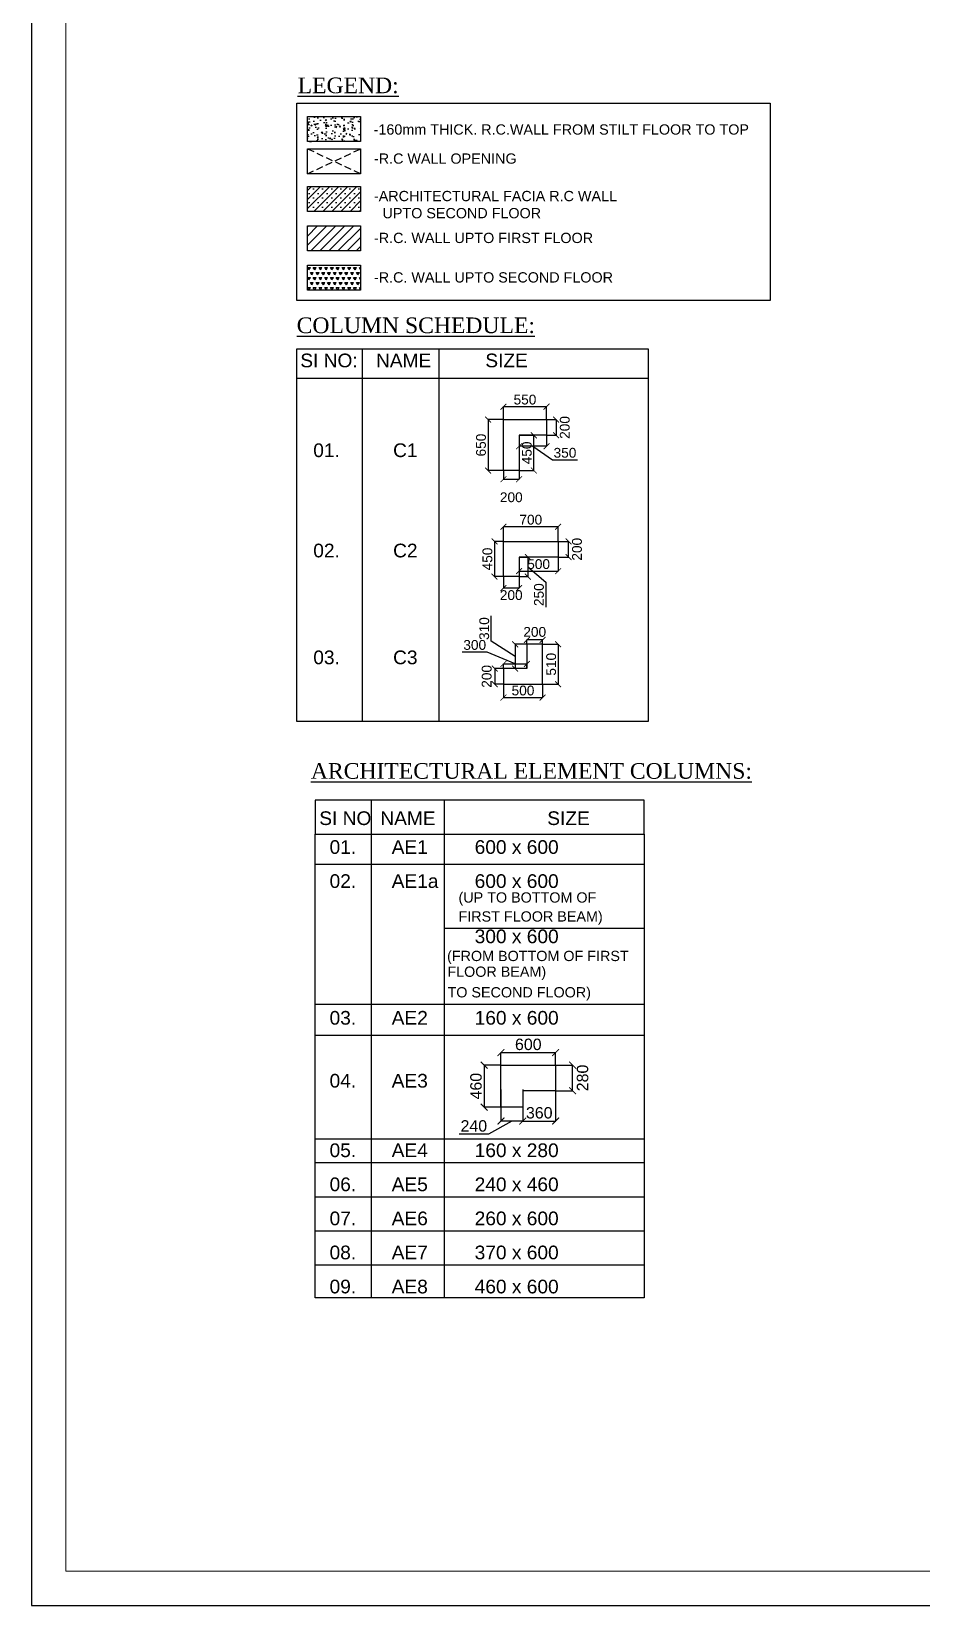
# Model space of a CAD drawing. Header units: inches. Extents: x 207135 to 337634, y -175669 to -89669.
# Drawn here: x 207135 to 233141, y -175669 to -129673 of the extents above; entities that cross this region are included whole.
import ezdxf

# ---------------------------------------------------------------- set-up
doc = ezdxf.new("R2010")
doc.units = ezdxf.units.IN
doc.header["$MEASUREMENT"] = 0
doc.linetypes.add('Hidden', pattern=[3, 2, -1])
for name, color, linetype in [('1 SHEET', 7, 'Continuous'), ('160 R.C. WALL HAT', 8, 'Continuous'), ('160 R.C.WALL', 6, 'Continuous'), ('160 WALL  OPENING LINE', 1, 'Continuous'), ('160 WALL OPEING', 1, 'Continuous'), ('2', 1, 'Continuous'), ('200THK R.C WALL HAT', 253, 'Continuous'), ('ARCHITECTURAL RC.ELEMENT HAT', 9, 'Continuous'), ('DIM', 251, 'Continuous'), ('JKEC COL', 6, 'Continuous'), ('SHEAR WALL NAME', 3, 'Continuous'), ('SHEARWALL HATCH', 8, 'Continuous'), ('SW UPTO GF', 4, 'Continuous')]:
    doc.layers.add(name, color=color, linetype=linetype)
doc.layers.add('JKEC COLHAT', color=2, linetype='Continuous', lineweight=20)
doc.layers.add('TEXT1', color=3, linetype='Continuous', lineweight=20)
doc.styles.add('1-GROUND FLOOR$0$SANSSERIF', font='sanss___.ttf')
doc.styles.add('T200', font='sanss___.ttf', dxfattribs={"height": 250})
doc.styles.add('T300', font='sanss___.ttf', dxfattribs={"height": 350})
doc.styles.add('T400', font='romantic.ttf')
doc.dimstyles.new('SCALE 50', dxfattribs={"dimtxt": 300, "dimasz": 150, "dimexe": 1, "dimexo": 0, "dimgap": 50, "dimtad": 1, "dimdec": 0, "dimlfac": 0.5, "dimdsep": 46, "dimtxsty": 'T200', "dimblk": 'ARCHTICK', "dimcen": 2.5, "dimdle": 1, "dimclrd": 5, "dimclre": 253, "dimclrt": 1, "dimadec": 0, "dimazin": 0, "dimtfac": 1, "dimtdec": 0, "dimtmove": 2, "dimatfit": 3, "dimfxl": 0, "dimarcsym": 0})

# ---------------------------------------------------------------- blocks, each defined once
blk = doc.blocks.new('_ARCHTICK')
at = {"color": 0, "linetype": 'ByBlock', "const_width": 0.15}
blk.add_lwpolyline([(-0.5, -0.5), (0.5, 0.5)], dxfattribs=at)
blk = doc.blocks.new('*D6')
at = {"layer": 'Defpoints', "color": 0}
for p in [(-6219, 23625, 29), (-6613, 22325), (-6219, 22325, 29)]:
    blk.add_point(p, dxfattribs=at)
at = {"layer": 'DIM', "color": 253, "lineweight": -2}
for p, q in [((-6219, 23625), (-6614, 23625)), ((-6219, 22325), (-6614, 22325))]:
    blk.add_line(p, q, dxfattribs=at)
at = {"layer": 'DIM', "color": 5, "lineweight": -2}
blk.add_line((-6613, 23626), (-6613, 22324), dxfattribs=at)
at = {"layer": 'DIM', "color": 5, "lineweight": -2, "xscale": 150, "yscale": 150, "zscale": 150}
for p, rotation in [((-6613, 23625), 90), ((-6613, 22325), 270)]:
    blk.add_blockref('_ARCHTICK', p, dxfattribs=dict(at, rotation=rotation))
at = {"layer": 'DIM', "color": 1, "insert": (-6792, 22975), "char_height": 250, "attachment_point": 5, "rotation": 90, "style": 'T200'}
blk.add_mtext('650', dxfattribs=at)
blk = doc.blocks.new('*D7')
at = {"layer": 'Defpoints', "color": 0}
for p in [(-5119, 23957), (-6219, 23625), (-5119, 23625, 29)]:
    blk.add_point(p, dxfattribs=at)
at = {"layer": 'DIM', "color": 5, "lineweight": -2}
blk.add_line((-6220, 23957), (-5118, 23957), dxfattribs=at)
at = {"layer": 'DIM', "color": 253, "lineweight": -2}
for p, q in [((-6219, 23625), (-6219, 23958)), ((-5119, 23625), (-5119, 23958))]:
    blk.add_line(p, q, dxfattribs=at)
at = {"layer": 'DIM', "color": 5, "lineweight": -2, "xscale": 150, "yscale": 150, "zscale": 150, "rotation": 180}
blk.add_blockref('_ARCHTICK', (-6219, 23957), dxfattribs=at)
at = {"layer": 'DIM', "color": 5, "lineweight": -2, "xscale": 150, "yscale": 150, "zscale": 150}
blk.add_blockref('_ARCHTICK', (-5119, 23957), dxfattribs=at)
at = {"layer": 'DIM', "color": 1, "insert": (-5669, 24136), "char_height": 250, "attachment_point": 5, "style": 'T200'}
blk.add_mtext('550', dxfattribs=at)
blk = doc.blocks.new('*D8')
at = {"layer": 'Defpoints', "color": 0}
for p in [(-6219, 22325, 29), (-5820, 22325, 29), (-5820, 22101)]:
    blk.add_point(p, dxfattribs=at)
at = {"layer": 'DIM', "color": 253, "lineweight": -2}
for p, q in [((-6219, 22325), (-6219, 22100)), ((-5820, 22325), (-5820, 22100))]:
    blk.add_line(p, q, dxfattribs=at)
at = {"layer": 'DIM', "color": 5, "lineweight": -2}
blk.add_line((-6220, 22101), (-5819, 22101), dxfattribs=at)
at = {"layer": 'DIM', "color": 5, "lineweight": -2, "xscale": 150, "yscale": 150, "zscale": 150, "rotation": 180}
blk.add_blockref('_ARCHTICK', (-6219, 22101), dxfattribs=at)
at = {"layer": 'DIM', "color": 5, "lineweight": -2, "xscale": 150, "yscale": 150, "zscale": 150}
blk.add_blockref('_ARCHTICK', (-5820, 22101), dxfattribs=at)
at = {"layer": 'DIM', "color": 1, "insert": (-6019, 21639), "char_height": 250, "attachment_point": 5, "style": 'T200'}
blk.add_mtext('200', dxfattribs=at)
blk = doc.blocks.new('*D9')
at = {"layer": 'Defpoints', "color": 0}
for p in [(-5820, 23225, 29), (-5442, 23225), (-5820, 22325, 29)]:
    blk.add_point(p, dxfattribs=at)
at = {"layer": 'DIM', "color": 253, "lineweight": -2}
for p, q in [((-5820, 23225), (-5441, 23225)), ((-5820, 22325), (-5441, 22325))]:
    blk.add_line(p, q, dxfattribs=at)
at = {"layer": 'DIM', "color": 5, "lineweight": -2}
blk.add_line((-5442, 22324), (-5442, 23226), dxfattribs=at)
at = {"layer": 'DIM', "color": 5, "lineweight": -2, "xscale": 150, "yscale": 150, "zscale": 150}
for p, rotation in [((-5442, 23225), 90), ((-5442, 22325), 270)]:
    blk.add_blockref('_ARCHTICK', p, dxfattribs=dict(at, rotation=rotation))
at = {"layer": 'DIM', "color": 1, "insert": (-5621, 22775), "char_height": 250, "attachment_point": 5, "rotation": 90, "style": 'T200'}
blk.add_mtext('450', dxfattribs=at)
blk = doc.blocks.new('*D10')
at = {"layer": 'Defpoints', "color": 0}
for p in [(-5820, 23225, 29), (-5820, 22945), (-5119, 23225, 29)]:
    blk.add_point(p, dxfattribs=at)
at = {"layer": 'DIM', "color": 5, "lineweight": -2}
for p, q in [((-5118, 22945), (-5821, 22945)), ((-5469, 22945), (-4968, 22597)), ((-4968, 22597), (-4324, 22597))]:
    blk.add_line(p, q, dxfattribs=at)
at = {"layer": 'DIM', "color": 253, "lineweight": -2}
for p, q in [((-5820, 23225), (-5820, 22944)), ((-5119, 23225), (-5119, 22944))]:
    blk.add_line(p, q, dxfattribs=at)
at = {"layer": 'DIM', "color": 5, "lineweight": -2, "xscale": 150, "yscale": 150, "zscale": 150, "rotation": 180}
blk.add_blockref('_ARCHTICK', (-5820, 22945), dxfattribs=at)
at = {"layer": 'DIM', "color": 5, "lineweight": -2, "xscale": 150, "yscale": 150, "zscale": 150}
blk.add_blockref('_ARCHTICK', (-5119, 22945), dxfattribs=at)
at = {"layer": 'DIM', "color": 1, "insert": (-4646, 22776), "char_height": 250, "attachment_point": 5, "style": 'T200'}
blk.add_mtext('350', dxfattribs=at)
blk = doc.blocks.new('*D11')
at = {"layer": 'Defpoints', "color": 0}
for p in [(-5119, 23625, 29), (-5119, 23225, 29), (-4872, 23225)]:
    blk.add_point(p, dxfattribs=at)
at = {"layer": 'DIM', "color": 253, "lineweight": -2}
for p, q in [((-5119, 23625), (-4871, 23625)), ((-5119, 23225), (-4871, 23225))]:
    blk.add_line(p, q, dxfattribs=at)
at = {"layer": 'DIM', "color": 5, "lineweight": -2}
blk.add_line((-4872, 23626), (-4872, 23224), dxfattribs=at)
at = {"layer": 'DIM', "color": 5, "lineweight": -2, "xscale": 150, "yscale": 150, "zscale": 150}
for p, rotation in [((-4872, 23625), 90), ((-4872, 23225), 270)]:
    blk.add_blockref('_ARCHTICK', p, dxfattribs=dict(at, rotation=rotation))
at = {"layer": 'DIM', "color": 1, "insert": (-4650, 23425), "char_height": 250, "attachment_point": 5, "rotation": 90, "style": 'T200'}
blk.add_mtext('200', dxfattribs=at)
blk = doc.blocks.new('*D13')
at = {"layer": 'Defpoints', "color": 0}
for p in [(-6220, 20636), (-6220, 20261, 29), (-4820, 20261, 29)]:
    blk.add_point(p, dxfattribs=at)
at = {"layer": 'DIM', "color": 5, "lineweight": -2}
blk.add_line((-4819, 20636), (-6221, 20636), dxfattribs=at)
at = {"layer": 'DIM', "color": 253, "lineweight": -2}
for p, q in [((-6220, 20261), (-6220, 20637)), ((-4820, 20261), (-4820, 20637))]:
    blk.add_line(p, q, dxfattribs=at)
at = {"layer": 'DIM', "color": 5, "lineweight": -2, "xscale": 150, "yscale": 150, "zscale": 150, "rotation": 180}
blk.add_blockref('_ARCHTICK', (-6220, 20636), dxfattribs=at)
at = {"layer": 'DIM', "color": 5, "lineweight": -2, "xscale": 150, "yscale": 150, "zscale": 150}
blk.add_blockref('_ARCHTICK', (-4820, 20636), dxfattribs=at)
at = {"layer": 'DIM', "color": 1, "insert": (-5520, 20815), "char_height": 250, "attachment_point": 5, "style": 'T200'}
blk.add_mtext('700', dxfattribs=at)
blk = doc.blocks.new('*D14')
at = {"layer": 'Defpoints', "color": 0}
for p in [(-6219, 20261, 29), (-6449, 19361), (-6219, 19361, 29)]:
    blk.add_point(p, dxfattribs=at)
at = {"layer": 'DIM', "color": 253, "lineweight": -2}
for p, q in [((-6219, 20261), (-6450, 20261)), ((-6219, 19361), (-6450, 19361))]:
    blk.add_line(p, q, dxfattribs=at)
at = {"layer": 'DIM', "color": 5, "lineweight": -2}
blk.add_line((-6449, 20262), (-6449, 19360), dxfattribs=at)
at = {"layer": 'DIM', "color": 5, "lineweight": -2, "xscale": 150, "yscale": 150, "zscale": 150}
for p, rotation in [((-6449, 20261), 90), ((-6449, 19361), 270)]:
    blk.add_blockref('_ARCHTICK', p, dxfattribs=dict(at, rotation=rotation))
at = {"layer": 'DIM', "color": 1, "insert": (-6628, 19811), "char_height": 250, "attachment_point": 5, "rotation": 90, "style": 'T200'}
blk.add_mtext('450', dxfattribs=at)
blk = doc.blocks.new('*D15')
at = {"layer": 'Defpoints', "color": 0}
for p in [(-6220, 19361, 29), (-5820, 19361, 29), (-6220, 19065)]:
    blk.add_point(p, dxfattribs=at)
at = {"layer": 'DIM', "color": 253, "lineweight": -2}
for p, q in [((-6220, 19361), (-6220, 19064)), ((-5820, 19361), (-5820, 19064))]:
    blk.add_line(p, q, dxfattribs=at)
at = {"layer": 'DIM', "color": 5, "lineweight": -2}
blk.add_line((-5819, 19065), (-6221, 19065), dxfattribs=at)
at = {"layer": 'DIM', "color": 5, "lineweight": -2, "xscale": 150, "yscale": 150, "zscale": 150, "rotation": 180}
blk.add_blockref('_ARCHTICK', (-6220, 19065), dxfattribs=at)
at = {"layer": 'DIM', "color": 5, "lineweight": -2, "xscale": 150, "yscale": 150, "zscale": 150}
blk.add_blockref('_ARCHTICK', (-5820, 19065), dxfattribs=at)
at = {"layer": 'DIM', "color": 1, "insert": (-6020, 18886), "char_height": 250, "attachment_point": 5, "style": 'T200'}
blk.add_mtext('200', dxfattribs=at)
blk = doc.blocks.new('*D16')
at = {"layer": 'Defpoints', "color": 0}
for p in [(-5820, 19861, 29), (-5820, 19361, 29), (-5595, 19361)]:
    blk.add_point(p, dxfattribs=at)
at = {"layer": 'DIM', "color": 253, "lineweight": -2}
for p, q in [((-5820, 19861), (-5594, 19861)), ((-5820, 19361), (-5594, 19361))]:
    blk.add_line(p, q, dxfattribs=at)
at = {"layer": 'DIM', "color": 5, "lineweight": -2}
for p, q in [((-5595, 19862), (-5595, 19360)), ((-5595, 19611), (-5133, 19221)), ((-5133, 19221), (-5133, 18577))]:
    blk.add_line(p, q, dxfattribs=at)
at = {"layer": 'DIM', "color": 5, "lineweight": -2, "xscale": 150, "yscale": 150, "zscale": 150}
for p, rotation in [((-5595, 19861), 90), ((-5595, 19361), 270)]:
    blk.add_blockref('_ARCHTICK', p, dxfattribs=dict(at, rotation=rotation))
at = {"layer": 'DIM', "color": 1, "insert": (-5311, 18899), "char_height": 250, "attachment_point": 5, "rotation": 90, "style": 'T200'}
blk.add_mtext('250', dxfattribs=at)
blk = doc.blocks.new('*D17')
at = {"layer": 'Defpoints', "color": 0}
for p in [(-5820, 19861, 29), (-4820, 19861, 29), (-4820, 19500)]:
    blk.add_point(p, dxfattribs=at)
at = {"layer": 'DIM', "color": 253, "lineweight": -2}
for p, q in [((-5820, 19861), (-5820, 19499)), ((-4820, 19861), (-4820, 19499))]:
    blk.add_line(p, q, dxfattribs=at)
at = {"layer": 'DIM', "color": 5, "lineweight": -2}
blk.add_line((-5821, 19500), (-4819, 19500), dxfattribs=at)
at = {"layer": 'DIM', "color": 5, "lineweight": -2, "xscale": 150, "yscale": 150, "zscale": 150, "rotation": 180}
blk.add_blockref('_ARCHTICK', (-5820, 19500), dxfattribs=at)
at = {"layer": 'DIM', "color": 5, "lineweight": -2, "xscale": 150, "yscale": 150, "zscale": 150}
blk.add_blockref('_ARCHTICK', (-4820, 19500), dxfattribs=at)
at = {"layer": 'DIM', "color": 1, "insert": (-5320, 19679), "char_height": 250, "attachment_point": 5, "style": 'T200'}
blk.add_mtext('500', dxfattribs=at)
blk = doc.blocks.new('*D18')
at = {"layer": 'Defpoints', "color": 0}
for p in [(-4820, 20261, 29), (-4554, 20261), (-4820, 19861, 29)]:
    blk.add_point(p, dxfattribs=at)
at = {"layer": 'DIM', "color": 253, "lineweight": -2}
for p, q in [((-4820, 20261), (-4553, 20261)), ((-4820, 19861), (-4553, 19861))]:
    blk.add_line(p, q, dxfattribs=at)
at = {"layer": 'DIM', "color": 5, "lineweight": -2}
blk.add_line((-4554, 19860), (-4554, 20262), dxfattribs=at)
at = {"layer": 'DIM', "color": 5, "lineweight": -2, "xscale": 150, "yscale": 150, "zscale": 150}
for p, rotation in [((-4554, 20261), 90), ((-4554, 19861), 270)]:
    blk.add_blockref('_ARCHTICK', p, dxfattribs=dict(at, rotation=rotation))
at = {"layer": 'DIM', "color": 1, "insert": (-4338, 20061), "char_height": 250, "attachment_point": 5, "rotation": 90, "style": 'T200'}
blk.add_mtext('200', dxfattribs=at)
blk = doc.blocks.new('*D20')
at = {"layer": 'Defpoints', "color": 0}
for p in [(-7854, 15410, 15), (-6853, 15410, 15), (-6853, 15068)]:
    blk.add_point(p, dxfattribs=at)
at = {"layer": 'DIM', "color": 253, "lineweight": -2}
for p, q in [((-7854, 15410), (-7854, 15067)), ((-6853, 15410), (-6853, 15067))]:
    blk.add_line(p, q, dxfattribs=at)
at = {"layer": 'DIM', "color": 5, "lineweight": -2}
blk.add_line((-7855, 15068), (-6852, 15068), dxfattribs=at)
at = {"layer": 'DIM', "color": 5, "lineweight": -2, "xscale": 150, "yscale": 150, "zscale": 150, "rotation": 180}
blk.add_blockref('_ARCHTICK', (-7854, 15068), dxfattribs=at)
at = {"layer": 'DIM', "color": 5, "lineweight": -2, "xscale": 150, "yscale": 150, "zscale": 150}
blk.add_blockref('_ARCHTICK', (-6853, 15068), dxfattribs=at)
at = {"layer": 'DIM', "color": 1, "insert": (-7353, 15247), "char_height": 250, "attachment_point": 5, "style": 'T200'}
blk.add_mtext('500', dxfattribs=at)
blk = doc.blocks.new('*D21')
at = {"layer": 'Defpoints', "color": 0}
for p in [(-7854, 15810, 15), (-8076, 15410), (-7854, 15410, 15)]:
    blk.add_point(p, dxfattribs=at)
at = {"layer": 'DIM', "color": 253, "lineweight": -2}
for p, q in [((-7854, 15810), (-8077, 15810)), ((-7854, 15410), (-8077, 15410))]:
    blk.add_line(p, q, dxfattribs=at)
at = {"layer": 'DIM', "color": 5, "lineweight": -2}
blk.add_line((-8076, 15811), (-8076, 15409), dxfattribs=at)
at = {"layer": 'DIM', "color": 5, "lineweight": -2, "xscale": 150, "yscale": 150, "zscale": 150}
for p, rotation in [((-8076, 15810), 90), ((-8076, 15410), 270)]:
    blk.add_blockref('_ARCHTICK', p, dxfattribs=dict(at, rotation=rotation))
at = {"layer": 'DIM', "color": 1, "insert": (-8280, 15610), "char_height": 250, "attachment_point": 5, "rotation": 90, "style": 'T200'}
blk.add_mtext('200', dxfattribs=at)
blk = doc.blocks.new('*D22')
at = {"layer": 'Defpoints', "color": 0}
for p in [(-7854, 15810, 15), (-7253, 15929), (-7253, 15810, 15)]:
    blk.add_point(p, dxfattribs=at)
at = {"layer": 'DIM', "color": 5, "lineweight": -2}
for p, q in [((-8265, 16233), (-8910, 16233)), ((-7553, 15929), (-8265, 16233)), ((-7855, 15929), (-7252, 15929))]:
    blk.add_line(p, q, dxfattribs=at)
at = {"layer": 'DIM', "color": 253, "lineweight": -2}
for p, q in [((-7854, 15810), (-7854, 15930)), ((-7253, 15810), (-7253, 15930))]:
    blk.add_line(p, q, dxfattribs=at)
at = {"layer": 'DIM', "color": 5, "lineweight": -2, "xscale": 150, "yscale": 150, "zscale": 150, "rotation": 180}
blk.add_blockref('_ARCHTICK', (-7854, 15929), dxfattribs=at)
at = {"layer": 'DIM', "color": 5, "lineweight": -2, "xscale": 150, "yscale": 150, "zscale": 150}
blk.add_blockref('_ARCHTICK', (-7253, 15929), dxfattribs=at)
at = {"layer": 'DIM', "color": 1, "insert": (-8587, 16412), "char_height": 250, "attachment_point": 5, "style": 'T200'}
blk.add_mtext('300', dxfattribs=at)
blk = doc.blocks.new('*D23')
at = {"layer": 'Defpoints', "color": 0}
for p in [(-7253, 16430, 15), (-7553, 15810), (-7253, 15810, 15)]:
    blk.add_point(p, dxfattribs=at)
at = {"layer": 'DIM', "color": 5, "lineweight": -2}
for p, q in [((-8164, 16510), (-8164, 17154)), ((-7553, 16120), (-8164, 16510)), ((-7553, 16431), (-7553, 15809))]:
    blk.add_line(p, q, dxfattribs=at)
at = {"layer": 'DIM', "color": 253, "lineweight": -2}
for p, q in [((-7253, 16430), (-7554, 16430)), ((-7253, 15810), (-7554, 15810))]:
    blk.add_line(p, q, dxfattribs=at)
at = {"layer": 'DIM', "color": 5, "lineweight": -2, "xscale": 150, "yscale": 150, "zscale": 150}
for p, rotation in [((-7553, 16430), 90), ((-7553, 15810), 270)]:
    blk.add_blockref('_ARCHTICK', p, dxfattribs=dict(at, rotation=rotation))
at = {"layer": 'DIM', "color": 1, "insert": (-8343, 16832), "char_height": 250, "attachment_point": 5, "rotation": 90, "style": 'T200'}
blk.add_mtext('310', dxfattribs=at)
blk = doc.blocks.new('*D24')
at = {"layer": 'Defpoints', "color": 0}
for p in [(-7253, 16541), (-7253, 16430, 15), (-6853, 16430, 15)]:
    blk.add_point(p, dxfattribs=at)
at = {"layer": 'DIM', "color": 5, "lineweight": -2}
blk.add_line((-6852, 16541), (-7254, 16541), dxfattribs=at)
at = {"layer": 'DIM', "color": 253, "lineweight": -2}
for p, q in [((-7253, 16430), (-7253, 16542)), ((-6853, 16430), (-6853, 16542))]:
    blk.add_line(p, q, dxfattribs=at)
at = {"layer": 'DIM', "color": 5, "lineweight": -2, "xscale": 150, "yscale": 150, "zscale": 150, "rotation": 180}
blk.add_blockref('_ARCHTICK', (-7253, 16541), dxfattribs=at)
at = {"layer": 'DIM', "color": 5, "lineweight": -2, "xscale": 150, "yscale": 150, "zscale": 150}
blk.add_blockref('_ARCHTICK', (-6853, 16541), dxfattribs=at)
at = {"layer": 'DIM', "color": 1, "insert": (-7053, 16746), "char_height": 250, "attachment_point": 5, "style": 'T200'}
blk.add_mtext('200', dxfattribs=at)
blk = doc.blocks.new('*D25')
at = {"layer": 'Defpoints', "color": 0}
for p in [(-6853, 16430, 15), (-6853, 15410, 15), (-6454, 15410)]:
    blk.add_point(p, dxfattribs=at)
at = {"layer": 'DIM', "color": 253, "lineweight": -2}
for p, q in [((-6853, 16430), (-6453, 16430)), ((-6853, 15410), (-6453, 15410))]:
    blk.add_line(p, q, dxfattribs=at)
at = {"layer": 'DIM', "color": 5, "lineweight": -2}
blk.add_line((-6454, 16431), (-6454, 15409), dxfattribs=at)
at = {"layer": 'DIM', "color": 5, "lineweight": -2, "xscale": 150, "yscale": 150, "zscale": 150}
for p, rotation in [((-6454, 16430), 90), ((-6454, 15410), 270)]:
    blk.add_blockref('_ARCHTICK', p, dxfattribs=dict(at, rotation=rotation))
at = {"layer": 'DIM', "color": 1, "insert": (-6632, 15920), "char_height": 250, "attachment_point": 5, "rotation": 90, "style": 'T200'}
blk.add_mtext('510', dxfattribs=at)
blk = doc.blocks.new('*D27')
at = {"layer": 'Defpoints', "color": 0}
for p in [(69864, -127925), (68664, -128201), (69864, -128201)]:
    blk.add_point(p, dxfattribs=at)
at = {"layer": 'DIM', "color": 5, "lineweight": -2}
blk.add_line((68663, -127925), (69865, -127925), dxfattribs=at)
at = {"layer": 'DIM', "color": 253, "lineweight": -2}
for p, q in [((68664, -128201), (68664, -127924)), ((69864, -128201), (69864, -127924))]:
    blk.add_line(p, q, dxfattribs=at)
at = {"layer": 'DIM', "color": 5, "lineweight": -2, "xscale": 150, "yscale": 150, "zscale": 150, "rotation": 180}
blk.add_blockref('_ARCHTICK', (68664, -127925), dxfattribs=at)
at = {"layer": 'DIM', "color": 5, "lineweight": -2, "xscale": 150, "yscale": 150, "zscale": 150}
blk.add_blockref('_ARCHTICK', (69864, -127925), dxfattribs=at)
at = {"layer": 'DIM', "color": 1, "insert": (69264, -127746), "char_height": 250, "attachment_point": 5, "style": 'T200'}
blk.add_mtext('600', dxfattribs=at)
blk = doc.blocks.new('*D28')
at = {"layer": 'Defpoints', "color": 0}
for p in [(68664, -128201), (68298, -129121), (68664, -129121)]:
    blk.add_point(p, dxfattribs=at)
at = {"layer": 'DIM', "color": 253, "lineweight": -2}
for p, q in [((68664, -128201), (68297, -128201)), ((68664, -129121), (68297, -129121))]:
    blk.add_line(p, q, dxfattribs=at)
at = {"layer": 'DIM', "color": 5, "lineweight": -2}
blk.add_line((68298, -128200), (68298, -129122), dxfattribs=at)
at = {"layer": 'DIM', "color": 5, "lineweight": -2, "xscale": 150, "yscale": 150, "zscale": 150}
for p, rotation in [((68298, -128201), 90), ((68298, -129121), 270)]:
    blk.add_blockref('_ARCHTICK', p, dxfattribs=dict(at, rotation=rotation))
at = {"layer": 'DIM', "color": 1, "insert": (68119, -128661), "char_height": 250, "attachment_point": 5, "rotation": 90, "style": 'T200'}
blk.add_mtext('460', dxfattribs=at)
blk = doc.blocks.new('*D29')
at = {"layer": 'Defpoints', "color": 0}
for p in [(69144, -128761), (69864, -128761), (69864, -129425)]:
    blk.add_point(p, dxfattribs=at)
at = {"layer": 'DIM', "color": 253, "lineweight": -2}
for p, q in [((69144, -128761), (69144, -129426)), ((69864, -128761), (69864, -129426))]:
    blk.add_line(p, q, dxfattribs=at)
at = {"layer": 'DIM', "color": 5, "lineweight": -2}
blk.add_line((69143, -129425), (69865, -129425), dxfattribs=at)
at = {"layer": 'DIM', "color": 5, "lineweight": -2, "xscale": 150, "yscale": 150, "zscale": 150, "rotation": 180}
blk.add_blockref('_ARCHTICK', (69144, -129425), dxfattribs=at)
at = {"layer": 'DIM', "color": 5, "lineweight": -2, "xscale": 150, "yscale": 150, "zscale": 150}
blk.add_blockref('_ARCHTICK', (69864, -129425), dxfattribs=at)
at = {"layer": 'DIM', "color": 1, "insert": (69504, -129246), "char_height": 250, "attachment_point": 5, "style": 'T200'}
blk.add_mtext('360', dxfattribs=at)
blk = doc.blocks.new('*D30')
at = {"layer": 'Defpoints', "color": 0}
for p in [(68664, -128731), (69144, -128731), (68664, -129425)]:
    blk.add_point(p, dxfattribs=at)
at = {"layer": 'DIM', "color": 253, "lineweight": -2}
for p, q in [((68664, -128731), (68664, -129426)), ((69144, -128731), (69144, -129426))]:
    blk.add_line(p, q, dxfattribs=at)
at = {"layer": 'DIM', "color": 5, "lineweight": -2}
for p, q in [((68904, -129425), (68393, -129712)), ((69145, -129425), (68663, -129425)), ((68393, -129712), (67749, -129712))]:
    blk.add_line(p, q, dxfattribs=at)
at = {"layer": 'DIM', "color": 5, "lineweight": -2, "xscale": 150, "yscale": 150, "zscale": 150, "rotation": 180}
blk.add_blockref('_ARCHTICK', (68664, -129425), dxfattribs=at)
at = {"layer": 'DIM', "color": 5, "lineweight": -2, "xscale": 150, "yscale": 150, "zscale": 150}
blk.add_blockref('_ARCHTICK', (69144, -129425), dxfattribs=at)
at = {"layer": 'DIM', "color": 1, "insert": (68071, -129533), "char_height": 250, "attachment_point": 5, "style": 'T200'}
blk.add_mtext('240', dxfattribs=at)
blk = doc.blocks.new('*D31')
at = {"layer": 'Defpoints', "color": 0}
for p in [(69864, -128201), (70236, -128201), (69864, -128761)]:
    blk.add_point(p, dxfattribs=at)
at = {"layer": 'DIM', "color": 253, "lineweight": -2}
for p, q in [((69864, -128201), (70237, -128201)), ((69864, -128761), (70237, -128761))]:
    blk.add_line(p, q, dxfattribs=at)
at = {"layer": 'DIM', "color": 5, "lineweight": -2}
blk.add_line((70236, -128762), (70236, -128200), dxfattribs=at)
at = {"layer": 'DIM', "color": 5, "lineweight": -2, "xscale": 150, "yscale": 150, "zscale": 150}
for p, rotation in [((70236, -128201), 90), ((70236, -128761), 270)]:
    blk.add_blockref('_ARCHTICK', p, dxfattribs=dict(at, rotation=rotation))
at = {"layer": 'DIM', "color": 1, "insert": (70454, -128481), "char_height": 250, "attachment_point": 5, "rotation": 90, "style": 'T200'}
blk.add_mtext('280', dxfattribs=at)
blk = doc.blocks.new('A$C66A60800')
at = {"layer": 'JKEC COL', "elevation": 29.5}
for points in [[(399.1, -400), (399.1, -1300), (0, -1300), (0, 0), (399.1, 0)], [(399.1, 0), (1100, 0), (1100, -400), (399.1, -400)]]:
    blk.add_lwpolyline(points, dxfattribs=at)
at = {"layer": 'DIM'}
for base, p1, p2, picture, middle in [((1100, 332.1), (0, 0), (1100, 0, 29.5), '*D7', (550, 510.9)), ((399.1, -1523.5), (0, -1300, 29.5), (399.1, -1300, 29.5), '*D8', (199.6, -1985.8))]:
    dim = blk.add_linear_dim(base=base, p1=p1, p2=p2, dimstyle='SCALE 50', dxfattribs=at)
    dim.commit()
    dim.dimension.update_dxf_attribs({"geometry": picture, "text_midpoint": middle, "insert": (6218.8, -23624.7)})
for base, p1, p2, picture, middle in [((-394.3, -1300), (0, 0, 29.5), (0, -1300, 29.5), '*D6', (-573.3, -650)), ((776.5, -400), (399.1, -1300, 29.5), (399.1, -400, 29.5), '*D9', (597.7, -850))]:
    dim = blk.add_linear_dim(base=base, p1=p1, p2=p2, angle=90, dimstyle='SCALE 50', dxfattribs=at)
    dim.commit()
    dim.dimension.update_dxf_attribs({"geometry": picture, "text_midpoint": middle, "insert": (6218.8, -23624.7)})
dim = blk.add_linear_dim(base=(1347.1, -400), p1=(1100, 0, 29.5), p2=(1100, -400, 29.5), angle=90, dimstyle='SCALE 50', dxfattribs=at)
dim.commit()
dim.dimension.update_dxf_attribs({"geometry": '*D11', "text_midpoint": (1569, -200), "dimtype": 128, "insert": (6218.8, -23624.7)})
dim = blk.add_linear_dim(base=(399.1, -680.2), p1=(1100, -400, 29.5), p2=(399.1, -400, 29.5), dimstyle='SCALE 50', override={"dimtad": 3, "dimtmove": 1}, dxfattribs=at)
dim.commit()
dim.dimension.update_dxf_attribs({"geometry": '*D10', "text_midpoint": (1300.3, -1028), "dimtype": 128, "insert": (6218.8, -23624.7)})
blk = doc.blocks.new('A$C1C056057')
at = {"layer": 'JKEC COL', "elevation": 29.5}
blk.add_lwpolyline([(-1.7, -900), (-1.7, 0), (1398.5, 0), (1398.5, -400), (398.3, -400), (398.3, -900), (-1.7, -900)], dxfattribs=at)
at = {"layer": 'DIM'}
for base, p1, p2, picture, middle in [((-1.7, 375.1), (1398.5, 0, 29.5), (-1.7, 0, 29.5), '*D13', (698.4, 553.9)), ((1398.5, -760.7), (398.3, -400, 29.5), (1398.5, -400, 29.5), '*D17', (898.4, -581.9))]:
    dim = blk.add_linear_dim(base=base, p1=p1, p2=p2, dimstyle='SCALE 50', dxfattribs=at)
    dim.commit()
    dim.dimension.update_dxf_attribs({"geometry": picture, "text_midpoint": middle, "insert": (6218.8, -20260.9)})
dim = blk.add_linear_dim(base=(-230.2, -900), p1=(0, 0, 29.5), p2=(0, -900, 29.5), angle=90, dimstyle='SCALE 50', dxfattribs=at)
dim.commit()
dim.dimension.update_dxf_attribs({"geometry": '*D14', "text_midpoint": (-409, -450), "insert": (6218.8, -20260.9)})
dim = blk.add_linear_dim(base=(1664.8, 0), p1=(1398.5, -400, 29.5), p2=(1398.5, 0, 29.5), angle=90, dimstyle='SCALE 50', dxfattribs=at)
dim.commit()
dim.dimension.update_dxf_attribs({"geometry": '*D18', "text_midpoint": (1881.2, -200), "dimtype": 128, "insert": (6218.8, -20260.9)})
dim = blk.add_linear_dim(base=(623.9, -900), p1=(398.3, -400, 29.5), p2=(398.3, -900, 29.5), angle=90, dimstyle='SCALE 50', override={"dimtmove": 1}, dxfattribs=at)
dim.commit()
dim.dimension.update_dxf_attribs({"geometry": '*D16', "text_midpoint": (1086.2, -1090.3), "dimtype": 128, "insert": (6218.8, -20260.9)})
dim = blk.add_linear_dim(base=(-1.7, -1195.7), p1=(398.3, -900, 29.5), p2=(-1.7, -900, 29.5), dimstyle='SCALE 50', dxfattribs=at)
dim.commit()
dim.dimension.update_dxf_attribs({"geometry": '*D15', "text_midpoint": (198.3, -1375), "dimtype": 128, "insert": (6218.8, -20260.9)})
blk = doc.blocks.new('A$C6E767672')
at = {"layer": 'JKEC COL', "elevation": 14.7}
blk.add_lwpolyline([(0, 0), (1000.9, 0), (1000.9, 1020), (600.9, 1020), (600.9, 400), (0, 400), (0, 0)], dxfattribs=at)
at = {"layer": 'DIM'}
dim = blk.add_linear_dim(base=(300.5, 400), p1=(600.9, 1020, 14.7), p2=(600.9, 400, 14.7), angle=90, dimstyle='SCALE 50', override={"dimtmove": 1}, dxfattribs=at)
dim.commit()
dim.dimension.update_dxf_attribs({"geometry": '*D23', "text_midpoint": (-310.5, 1149.5), "dimtype": 128, "insert": (7854, -15410.1)})
for base, p1, p2, picture, middle in [((600.9, 1131.4), (1000.9, 1020, 14.7), (600.9, 1020, 14.7), '*D24', (800.9, 1336.1)), ((1000.9, -342.2), (0, 0, 14.7), (1000.9, 0, 14.7), '*D20', (500.5, -163.5))]:
    dim = blk.add_linear_dim(base=base, p1=p1, p2=p2, dimstyle='SCALE 50', dxfattribs=at)
    dim.commit()
    dim.dimension.update_dxf_attribs({"geometry": picture, "text_midpoint": middle, "insert": (7854, -15410.1)})
dim = blk.add_linear_dim(base=(600.9, 519.3), p1=(0, 400, 14.7), p2=(600.9, 400, 14.7), dimstyle='SCALE 50', override={"dimtad": 3, "dimtmove": 1}, dxfattribs=at)
dim.commit()
dim.dimension.update_dxf_attribs({"geometry": '*D22', "text_midpoint": (-461.4, 823.2), "dimtype": 128, "insert": (7854, -15410.1)})
for base, p1, p2, picture, middle in [((1400.4, 0), (1000.9, 1020, 14.7), (1000.9, 0, 14.7), '*D25', (1221.6, 510)), ((-221.6, 0), (0, 400, 14.7), (0, 0, 14.7), '*D21', (-426.4, 200))]:
    dim = blk.add_linear_dim(base=base, p1=p1, p2=p2, angle=90, dimstyle='SCALE 50', dxfattribs=at)
    dim.commit()
    dim.dimension.update_dxf_attribs({"geometry": picture, "text_midpoint": middle, "insert": (7854, -15410.1)})
blk = doc.blocks.new('A$C6B5D48A4')
at = {"layer": '2', "color": 6}
blk.add_lwpolyline([(0, 0), (1200, 0), (1200, -560), (480, -560), (480, -920), (0, -920), (0, 0)], dxfattribs=at)
at = {"layer": 'DIM'}
for base, p1, p2, picture, middle in [((1200, 275.4), (0, 0), (1200, 0), '*D27', (600, 454.4)), ((1200, -1224.7), (480, -560), (1200, -560), '*D29', (840, -1045.7))]:
    dim = blk.add_linear_dim(base=base, p1=p1, p2=p2, dimstyle='SCALE 50', dxfattribs=at)
    dim.commit()
    dim.dimension.update_dxf_attribs({"geometry": picture, "text_midpoint": middle, "insert": (-68663.6, 128200.7)})
dim = blk.add_linear_dim(base=(-365.9, -920), p1=(0, 0), p2=(0, -920), angle=90, dimstyle='SCALE 50', dxfattribs=at)
dim.commit()
dim.dimension.update_dxf_attribs({"geometry": '*D28', "text_midpoint": (-544.8, -460), "insert": (-68663.6, 128200.7)})
dim = blk.add_linear_dim(base=(1572, 0), p1=(1200, -560), p2=(1200, 0), angle=90, dimstyle='SCALE 50', dxfattribs=at)
dim.commit()
dim.dimension.update_dxf_attribs({"geometry": '*D31', "text_midpoint": (1790.8, -280), "dimtype": 128, "insert": (-68663.6, 128200.7)})
dim = blk.add_linear_dim(base=(0, -1224.7), p1=(480, -530.6), p2=(0, -530.6), dimstyle='SCALE 50', override={"dimtmove": 1}, dxfattribs=at)
dim.commit()
dim.dimension.update_dxf_attribs({"geometry": '*D30', "text_midpoint": (-320.5, -1511.4), "dimtype": 128, "insert": (-68663.6, 128200.7)})

msp = doc.modelspace()

# ---------------------------------------------------------------- hatches: boundary and pattern name
at = {"layer": '160 R.C. WALL HAT'}
h = msp.add_hatch(dxfattribs=at)
h.set_pattern_fill('AR-CONC', color=256, scale=50)
h.set_pattern_definition([(50, (2124542.95, 287067.85), (358.63009, -31.376067), [37.5, -412.5]), (355, (2124542.95, 287067.85), (-69.37567, 376.09607), [30, -330]), (100.451444, (2124572.84, 287065.24), (289.254423, 344.719995), [31.870096, -350.571056]), (46.1842, (2124542.95, 287167.85), (533.62067, -82.75964), [56.25, -618.75]), (96.635635, (2124587.4, 287160.95), (467.33097, 487.0593), [47.80517, -525.85688]), (351.184164, (2124542.95, 287167.85), (467.33097, 487.0593), [45, -495]), (21, (2124592.95, 287142.85), (298.453526, -201.309445), [37.5, -412.5]), (326, (2124592.95, 287142.85), (121.657666, 362.57502), [30, -330]), (71.451445, (2124617.82, 287126.07), (420.11119, 161.265576), [31.870095, -350.571056]), (37.5, (2124542.95, 287067.85), (6.079928, 166.446927), [0, -326, 0, -335, 0, -331.25]), (7.5, (2124542.95, 287067.85), (131.534769, 197.205856), [0, -191, 0, -318.5, 0, -126.25]), (327.5, (2124431.45, 287067.85), (266.911218, -11.277436), [0, -125, 0, -390, 0, -517.5]), (317.5, (2124381.45, 287067.85), (291.593085, 50.05249), [0, -162.5, 0, -259, 0, -367.5])])
h.paths.add_polyline_path([(215197.8, -132155), (216747.6, -132155), (216747.6, -132887), (215197.8, -132887)])
at = {"layer": '200THK R.C WALL HAT'}
h = msp.add_hatch(dxfattribs=at)
h.set_pattern_fill('TRIANG', color=256, scale=450, style=0)
h.paths.add_polyline_path([(215197.8, -136504.1), (216747.6, -136504.1), (216747.6, -137236.1), (215197.8, -137236.1)])
at = {"layer": 'ARCHITECTURAL RC.ELEMENT HAT'}
h = msp.add_hatch(dxfattribs=at)
h.set_pattern_fill('SACNCR', color=8, scale=2000)
h.set_pattern_definition([(45, (-359235.9, -247099.13), (-132.58252, 132.58252), []), (45, (-359103.31, -247099.13), (-132.58252, 132.58252), [0, -187.5])])
h.paths.add_polyline_path([(215197.8, -134197.7), (216747.6, -134197.7), (216747.6, -134929.7), (215197.8, -134929.7)])
at = {"layer": 'SHEARWALL HATCH'}
h = msp.add_hatch(dxfattribs=at)
h.set_pattern_fill('ANSI31', color=5, scale=1500)
h.set_pattern_definition([(45, (2289781.48, -66509), (-132.582521, 132.582521), [])])
h.paths.add_polyline_path([(215197.8, -135350.9), (216747.6, -135350.9), (216747.6, -136082.9), (215197.8, -136082.9)])

# ---------------------------------------------------------------- linework, layer by layer
at = {"layer": '160 R.C.WALL'}
msp.add_lwpolyline([(215197.8, -132155), (216747.6, -132155), (216747.6, -132887), (215197.8, -132887)], close=True, dxfattribs=at)
at = {"layer": '160 WALL  OPENING LINE'}
msp.add_lwpolyline([(215197.8, -133102.5), (216747.6, -133102.5), (216747.6, -133834.5), (215197.8, -133834.5)], close=True, dxfattribs=at)
at = {"layer": '160 WALL OPEING', "linetype": 'Hidden', "ltscale": 100}
for p, q in [((215197.8, -133834.5), (216747.6, -133102.5)), ((216747.6, -133834.5), (215197.8, -133102.5))]:
    msp.add_line(p, q, dxfattribs=at)
at = {"layer": '2', "color": 1}
msp.add_line((219048, -149833.5), (219048, -138942.8), dxfattribs=at)
at = {"layer": '2'}
for p, q in [((217073.5, -166676.2), (217073.5, -152139.7)), ((219201.7, -166676.2), (219201.7, -152139.7))]:
    msp.add_line(p, q, dxfattribs=at)
for points in [[(214890.6, -131769.9), (228717, -131769.9), (228717, -137533.9), (214890.6, -137533.9)], [(215420.9, -153130.5), (225040, -153130.5), (225040, -152139.7), (215420.9, -152139.7)], [(225040, -166676.2), (215420.9, -166676.2), (215420.9, -153130.5), (225040, -153130.5)]]:
    msp.add_lwpolyline(points, close=True, dxfattribs=at)
at = {"layer": '2', "color": 1}
for points in [[(225150.5, -149833.5), (214890.6, -149833.5), (214890.6, -138942.8), (225150.5, -138942.8)], [(214890.6, -138942.8), (225150.5, -138942.8), (225150.5, -139815.9), (214890.6, -139815.9)]]:
    msp.add_lwpolyline(points, close=True, dxfattribs=at)
at = {"layer": 'Defpoints', "ltscale": 0.2}
msp.add_lwpolyline([(207134.8, -175669), (329134.8, -175669), (329134.8, -89669), (207134.8, -89669)], close=True, dxfattribs=at)
msp.add_lwpolyline([(207134.8, -175669), (329134.8, -175669), (329134.8, -89669), (207134.8, -89669)], close=True, dxfattribs=at)
at = {"layer": 'DIM', "color": 1}
for p, q in [((216811.4, -149833.5), (216811.4, -138942.8)), ((215420.9, -154006), (225040, -154006)), ((219201.7, -155876.4), (225040, -155876.4)), ((215420.9, -158100.8), (225040, -158100.8)), ((215420.9, -158997.6), (225040, -158997.6)), ((215420.9, -162029.6), (225040, -162029.6)), ((215420.9, -162727.8), (225040, -162727.8)), ((215420.9, -163723.4), (225040, -163723.4)), ((215420.9, -164719), (225040, -164719)), ((215420.9, -165714.6), (225040, -165714.6))]:
    msp.add_line(p, q, dxfattribs=at)
at = {"layer": 'JKEC COLHAT', "ltscale": 0.2}
msp.add_lwpolyline([(208134.8, -174669), (328134.8, -174669), (328134.8, -90669), (208134.8, -90669)], close=True, dxfattribs=at)
msp.add_lwpolyline([(208134.8, -174669), (328134.8, -174669), (328134.8, -90669), (208134.8, -90669)], close=True, dxfattribs=at)
at = {"layer": 'SW UPTO GF'}
for points in [[(215197.8, -134197.7), (216747.6, -134197.7), (216747.6, -134929.7), (215197.8, -134929.7)], [(215197.8, -135350.9), (216747.6, -135350.9), (216747.6, -136082.9), (215197.8, -136082.9)], [(215197.8, -136504.1), (216747.6, -136504.1), (216747.6, -137236.1), (215197.8, -137236.1)]]:
    msp.add_lwpolyline(points, close=True, dxfattribs=at)

# ---------------------------------------------------------------- block references
at = {"layer": 'DIM', "color": 1}
for name, p, xscale, yscale, zscale in [('A$C66A60800', (220925.9, -141015.9), 1.142857142857143, 1.142857142857143, 1.142857142857143), ('A$C1C056057', (220925.9, -144573.8), 1.142857142857143, 1.142857142857143, 1.142857142857143), ('A$C6E767672', (220923.9, -148746.2, 33.7), 1.142857142857143, 1.142857142857143, 1.142857142857143), ('A$C6B5D48A4', (220850.7, -159879.2), 1.333333333333333, 1.333333333333333, 1.333333333333333)]:
    msp.add_blockref(name, p, dxfattribs=dict(at, xscale=xscale, yscale=yscale, zscale=zscale))

# ---------------------------------------------------------------- texts
at = {"layer": '1 SHEET', "color": 4, "ltscale": 7, "style": 'T400'}
for s, height, p in [('%%ULEGEND:', 457.14, (214912, -131476.2)), ('%%UCOLUMN SCHEDULE:', 457.143, (214883.7, -138487.1)), ('%%UARCHITECTURAL ELEMENT COLUMNS:', 457.143, (215298.1, -151509.3))]:
    msp.add_text(s, height=height, dxfattribs=at).set_placement(p)
at = {"layer": 'SHEAR WALL NAME', "ltscale": 7, "style": 'T300'}
for s, p in [('SI NO:', (214989.6, -139485.7)), ('NAME', (217202.1, -139485.7)), ('SIZE', (220396, -139485.7)), ('01.', (215368.9, -142109.4)), ('C1', (217701.2, -142109.4)), ('02.', (215368.9, -145040)), ('C2', (217701.2, -145040)), ('03.', (215368.9, -148162.2)), ('C3', (217701.2, -148162.2))]:
    msp.add_text(s, height=400, dxfattribs=at).set_placement(p)
at = {"layer": 'TEXT1', "color": 3, "ltscale": 7, "style": 'T300'}
for s, height, p in [('-160mm THICK. R.C.WALL FROM STILT FLOOR TO TOP', 300, (217133, -132685.9)), ('SI NO', 400, (215544.3, -152861.5)), ('NAME', 400, (217328.6, -152861.5)), ('SIZE', 400, (222205.3, -152861.5)), ('01.', 400, (215844.9, -153704.4)), ('AE1 ', 400, (217660, -153704.4)), ('600 x 600', 400, (220084.8, -153704.4)), ('02.', 400, (215844.9, -154700)), ('AE1a', 400, (217660, -154700)), ('600 x 600', 400, (220084.8, -154700)), ('300 x 600', 400, (220084.8, -156314.7)), ('03.', 400, (215844.9, -158695.1)), ('AE2', 400, (217660, -158695.1)), ('160 x 600', 400, (220084.8, -158695.1)), ('04.', 400, (215844.9, -160533.4)), ('AE3', 400, (217660, -160533.4)), ('05.', 400, (215844.9, -162565.4)), ('AE4', 400, (217660, -162565.4)), ('160 x 280', 400, (220084.8, -162565.4)), ('06.', 400, (215844.9, -163561)), ('AE5', 400, (217660, -163561)), ('240 x 460', 400, (220084.8, -163561)), ('07.', 400, (215844.9, -164556.6)), ('AE6', 400, (217660, -164556.6)), ('260 x 600', 400, (220084.8, -164556.6)), ('08.', 400, (215844.9, -165552.2)), ('AE7', 400, (217660, -165552.2)), ('370 x 600', 400, (220084.8, -165552.2)), ('09.', 400, (215844.9, -166547.8)), ('AE8', 400, (217660, -166547.8)), ('460 x 600', 400, (220084.8, -166547.8))]:
    msp.add_text(s, height=height, dxfattribs=at).set_placement(p)
at = {"layer": 'TEXT1', "style": '1-GROUND FLOOR$0$SANSSERIF'}
for s, p in [('-R.C WALL OPENING', (217142, -133536.3)), ('-ARCHITECTURAL FACIA R.C WALL', (217142, -134631.5)), ('UPTO SECOND FLOOR', (217391.8, -135130.9)), ('-R.C. WALL UPTO FIRST FLOOR ', (217142, -135855)), ('-R.C. WALL UPTO SECOND FLOOR ', (217142, -137008.2))]:
    msp.add_text(s, height=300, dxfattribs=at).set_placement(p)
at = {"layer": 'TEXT1', "color": 6, "ltscale": 7, "style": 'T300'}
for s, p in [('(UP TO BOTTOM OF', (219612.2, -155128.1)), ('FIRST FLOOR BEAM)', (219612.2, -155682.7)), ('(FROM BOTTOM OF FIRST', (219277.9, -156837.1)), ('FLOOR BEAM)', (219286.5, -157297.5)), (' TO SECOND FLOOR)', (219175, -157899))]:
    msp.add_text(s, height=300, dxfattribs=at).set_placement(p)

doc.saveas('drawing.dxf')
